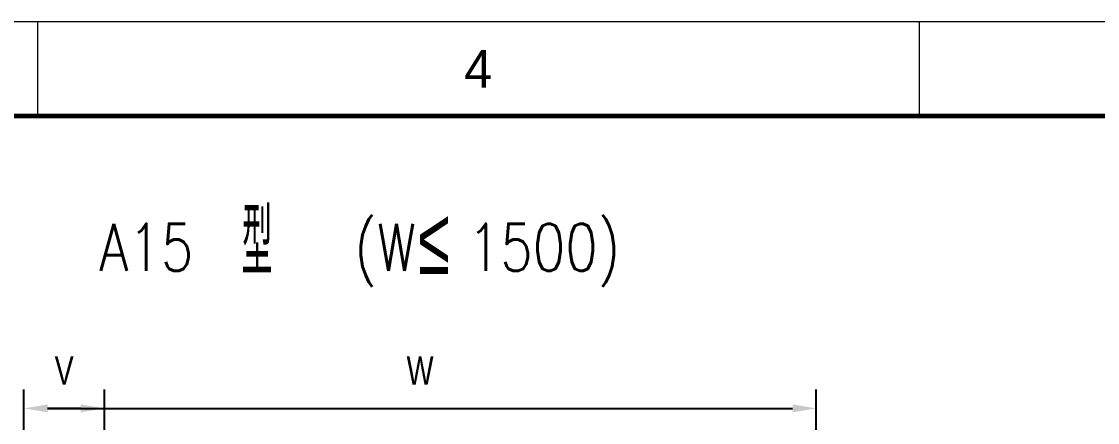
# Model space of a CAD drawing. Extents: x 148 to 221443, y -36682 to 6758.
# Drawn here: x 100485 to 102759, y -15621 to -14773 of the extents above; entities that cross this region are included whole.
import ezdxf
from ezdxf.enums import TextEntityAlignment as Align

# ---------------------------------------------------------------- set-up
doc = ezdxf.new("R2010")
doc.units = 0
doc.header["$LTSCALE"] = 10
doc.header["$MEASUREMENT"] = 0
doc.layers.add('2', color=4, linetype='Continuous')
doc.layers.add('2（细实线）', color=3, linetype='Continuous', lineweight=20)
doc.layers.add('图框层', color=7, linetype='Continuous', lineweight=15)
doc.styles.add('HZ', font='ROMS.SHX', dxfattribs={"width": 0.75, "bigfont": 'GBCBIG.SHX'})
doc.styles.get("Standard").update_dxf_attribs({"font": 'wison_e.shx', "width": 0.75, "bigfont": 'wison_c.shx'})
doc.styles.add('XW', font='ROMANS.shx', dxfattribs={"width": 0.85})
doc.dimstyles.new('DIM1', dxfattribs={"dimscale": 20, "dimtxt": 3, "dimasz": 2.5, "dimexe": 2, "dimexo": 0, "dimgap": 1, "dimtad": 0, "dimdec": 0, "dimzin": 0, "dimdsep": 46, "dimtxsty": 'Standard', "dimcen": 2, "dimclrd": 3, "dimclre": 3, "dimclrt": 3, "dimadec": 0, "dimazin": 0, "dimtfac": 0.666667, "dimtdec": 0, "dimtofl": 0, "dimtmove": 2, "dimatfit": 1, "dimfxl": 2, "dimtvp": 1.333333, "dimtolj": 1, "dimtzin": 0, "dimarcsym": 0})

# ---------------------------------------------------------------- blocks, each defined once
blk = doc.blocks.new('*D1218')
at = {"color": 3, "lineweight": -2}
for p, q in [((100490.5, -16697.5), (100490.5, -15551.2)), ((102164.8, -16527.9), (102164.8, -15551.2)), ((100540.5, -15591.2), (102114.8, -15591.2))]:
    blk.add_line(p, q, dxfattribs=at)
at = {"color": 3}
for points in [[(100540.5, -15582.8), (100540.5, -15599.5), (100490.5, -15591.2)], [(102114.8, -15599.5), (102114.8, -15582.8), (102164.8, -15591.2)]]:
    blk.add_solid(points, dxfattribs=at)
at = {"layer": 'Defpoints', "color": 0}
for p in [(102164.8, -15591.2), (102164.8, -16527.9), (100490.5, -16697.5)]:
    blk.add_point(p, dxfattribs=at)
at = {"color": 3, "insert": (101327.7, -15511.2), "char_height": 60, "attachment_point": 5}
blk.add_mtext('\\A1;W', dxfattribs=at)
blk = doc.blocks.new('*D1226')
at = {"color": 3, "lineweight": -2}
for p, q in [((100490.5, -16605.4), (100490.5, -15551.2)), ((100660.4, -16464.9), (100660.4, -15551.2)), ((100610.4, -15591.2), (100540.5, -15591.2))]:
    blk.add_line(p, q, dxfattribs=at)
at = {"color": 3}
for points in [[(100540.5, -15582.8), (100540.5, -15599.5), (100490.5, -15591.2)], [(100610.4, -15599.5), (100610.4, -15582.8), (100660.4, -15591.2)]]:
    blk.add_solid(points, dxfattribs=at)
at = {"layer": 'Defpoints', "color": 0}
for p in [(100490.5, -15591.2), (100660.4, -16464.9), (100490.5, -16605.4)]:
    blk.add_point(p, dxfattribs=at)
at = {"color": 3, "insert": (100575.5, -15511.2), "char_height": 60, "attachment_point": 5}
blk.add_mtext('\\A1;V', dxfattribs=at)
blk = doc.blocks.new('a2')
for p, q in [((15615.59, 10126.74), (15615.59, 10116.74)), ((15708.75, 10126.74), (15708.75, 10116.74))]:
    blk.add_line(p, q)
at = {"layer": '图框层', "ltscale": 10}
blk.add_lwpolyline([(15311.09, 10126.74), (15905.09, 10126.74), (15905.09, 9706.74), (15311.09, 9706.74)], close=True, dxfattribs=at)
at = {"layer": '图框层', "ltscale": 10, "const_width": 0.5}
blk.add_lwpolyline([(15336.09, 10116.74), (15895.09, 10116.74), (15895.09, 9716.74), (15336.09, 9716.74)], close=True, dxfattribs=at)
at = {"style": 'HZ'}
blk.add_text('4', height=4, dxfattribs=at).set_placement((15662.17, 10121.74), align=Align.MIDDLE)

msp = doc.modelspace()

# ---------------------------------------------------------------- block references
at = {"layer": '2（细实线）', "xscale": 20, "yscale": 20, "zscale": 20}
msp.add_blockref('a2', (-211792.8374, -217307.575), dxfattribs=at)

# ---------------------------------------------------------------- texts
at = {"layer": '2', "color": 3, "linetype": 'Continuous', "style": 'HZ', "width": 0.65}
for s, p in [('型', (100950.4046, -15308.9385)), ('≤', (101323.7902, -15306.7104))]:
    msp.add_text(s, height=140, dxfattribs=at).set_placement(p)
at = {"layer": '2', "color": 3, "linetype": 'Continuous', "style": 'XW', "width": 0.8}
for s, p in [('(W  1500)', (101750.9965, -15250.5229)), ('A15', (100848.5556, -15250.5229))]:
    msp.add_text(s, height=100, dxfattribs=at).set_placement(p, align=Align.MIDDLE_RIGHT)

# ---------------------------------------------------------------- dimensions: what is measured, and where the dimension line sits
at = {"color": 3}
dim = msp.add_linear_dim(base=(102164.8356, -15591.1819), p1=(100490.5454, -16697.4651), p2=(102164.8356, -16527.8618), text='W', dimstyle='DIM1', override={"dimtxt": 3}, dxfattribs=at)
dim.commit()
dim.dimension.update_dxf_attribs({"geometry": '*D1218', "text_midpoint": (101327.6905, -15511.1819)})
dim = msp.add_linear_dim(base=(100490.5454, -15591.1819), p1=(100660.3892, -16464.8618), p2=(100490.5454, -16605.367), text='V', dimstyle='DIM1', override={"dimtxt": 3})
dim.commit()
dim.dimension.update_dxf_attribs({"geometry": '*D1226', "text_midpoint": (100575.4673, -15511.1819)})

doc.saveas('drawing.dxf')
